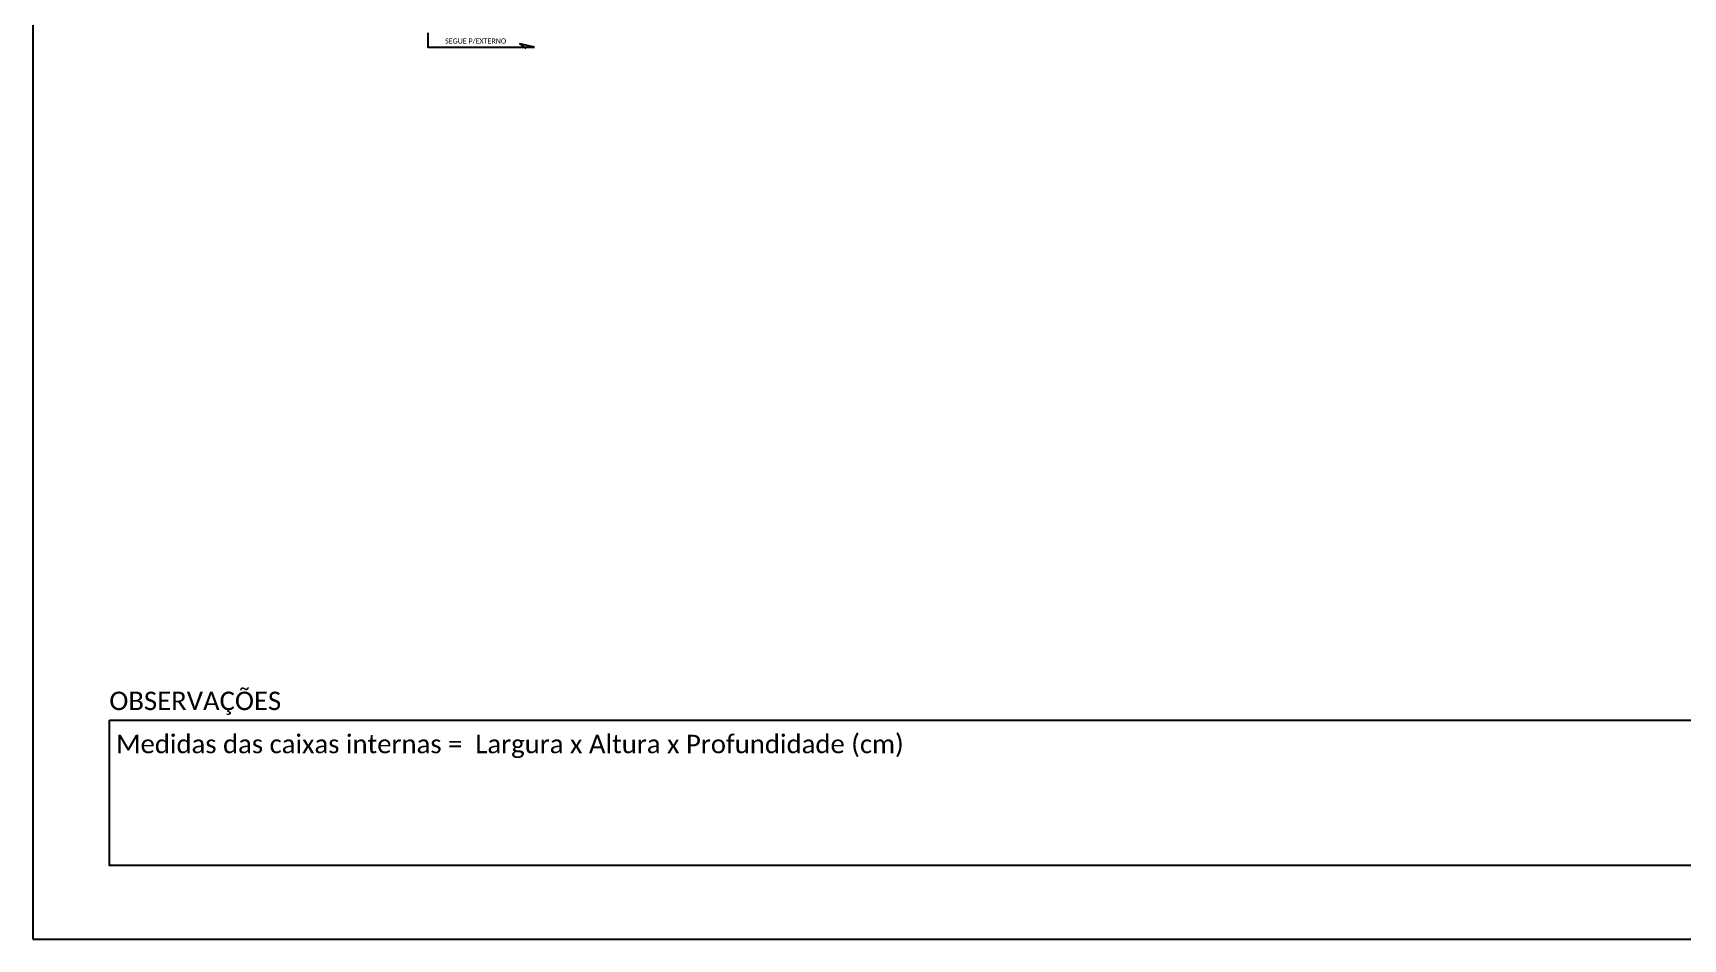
# Model space of a CAD drawing. Header units: metres. Extents: x 10082 to 18317, y -227 to 2742.
# Drawn here: x 10957.5 to 11376.8, y -226.7 to 3.4 of the extents above; entities that cross this region are included whole.
import ezdxf

# ---------------------------------------------------------------- set-up
doc = ezdxf.new("R2010")
doc.units = ezdxf.units.M
doc.header["$LTSCALE"] = 0.1
doc.header["$MEASUREMENT"] = 0
doc.styles.add('WMF-Calibri0', font='calibri.ttf')

msp = doc.modelspace()

# ---------------------------------------------------------------- linework, layer by layer
msp.add_lwpolyline([(10957.53, -226.73), (11796.1, -226.73), (11796.1, 367.27), (10957.53, 367.27), (10957.53, -226.73)])
at = {"color": 1}
for points in [[(11057.87, 3.45), (11057.87, -0.18), (11084.96, -0.18)], [(11084.96, -0.18), (11081.27, 0.7), (11082.73, -0.5)]]:
    msp.add_lwpolyline(points, dxfattribs=at)
at = {"color": 0}
msp.add_lwpolyline([(10976.96, -171.1), (11411.03, -171.1), (11411.03, -208.08), (10976.96, -208.08)], close=True, dxfattribs=at)

# ---------------------------------------------------------------- texts
at = {"style": 'WMF-Calibri0'}
for s, height, p in [('SEGUE P/EXTERNO', 1.2975, (11062.26, 0.77)), ('OBSERVAÇÕES', 4.68, (10976.93, -168.57))]:
    msp.add_text(s, height=height, dxfattribs=at).set_placement(p)
at = {"insert": (10978.62, -174.85), "char_height": 4.68, "width": 432.4037, "attachment_point": 1, "style": 'WMF-Calibri0'}
msp.add_mtext('Medidas das caixas internas =  Largura x Altura x Profundidade (cm)', dxfattribs=at)

doc.saveas('drawing.dxf')
